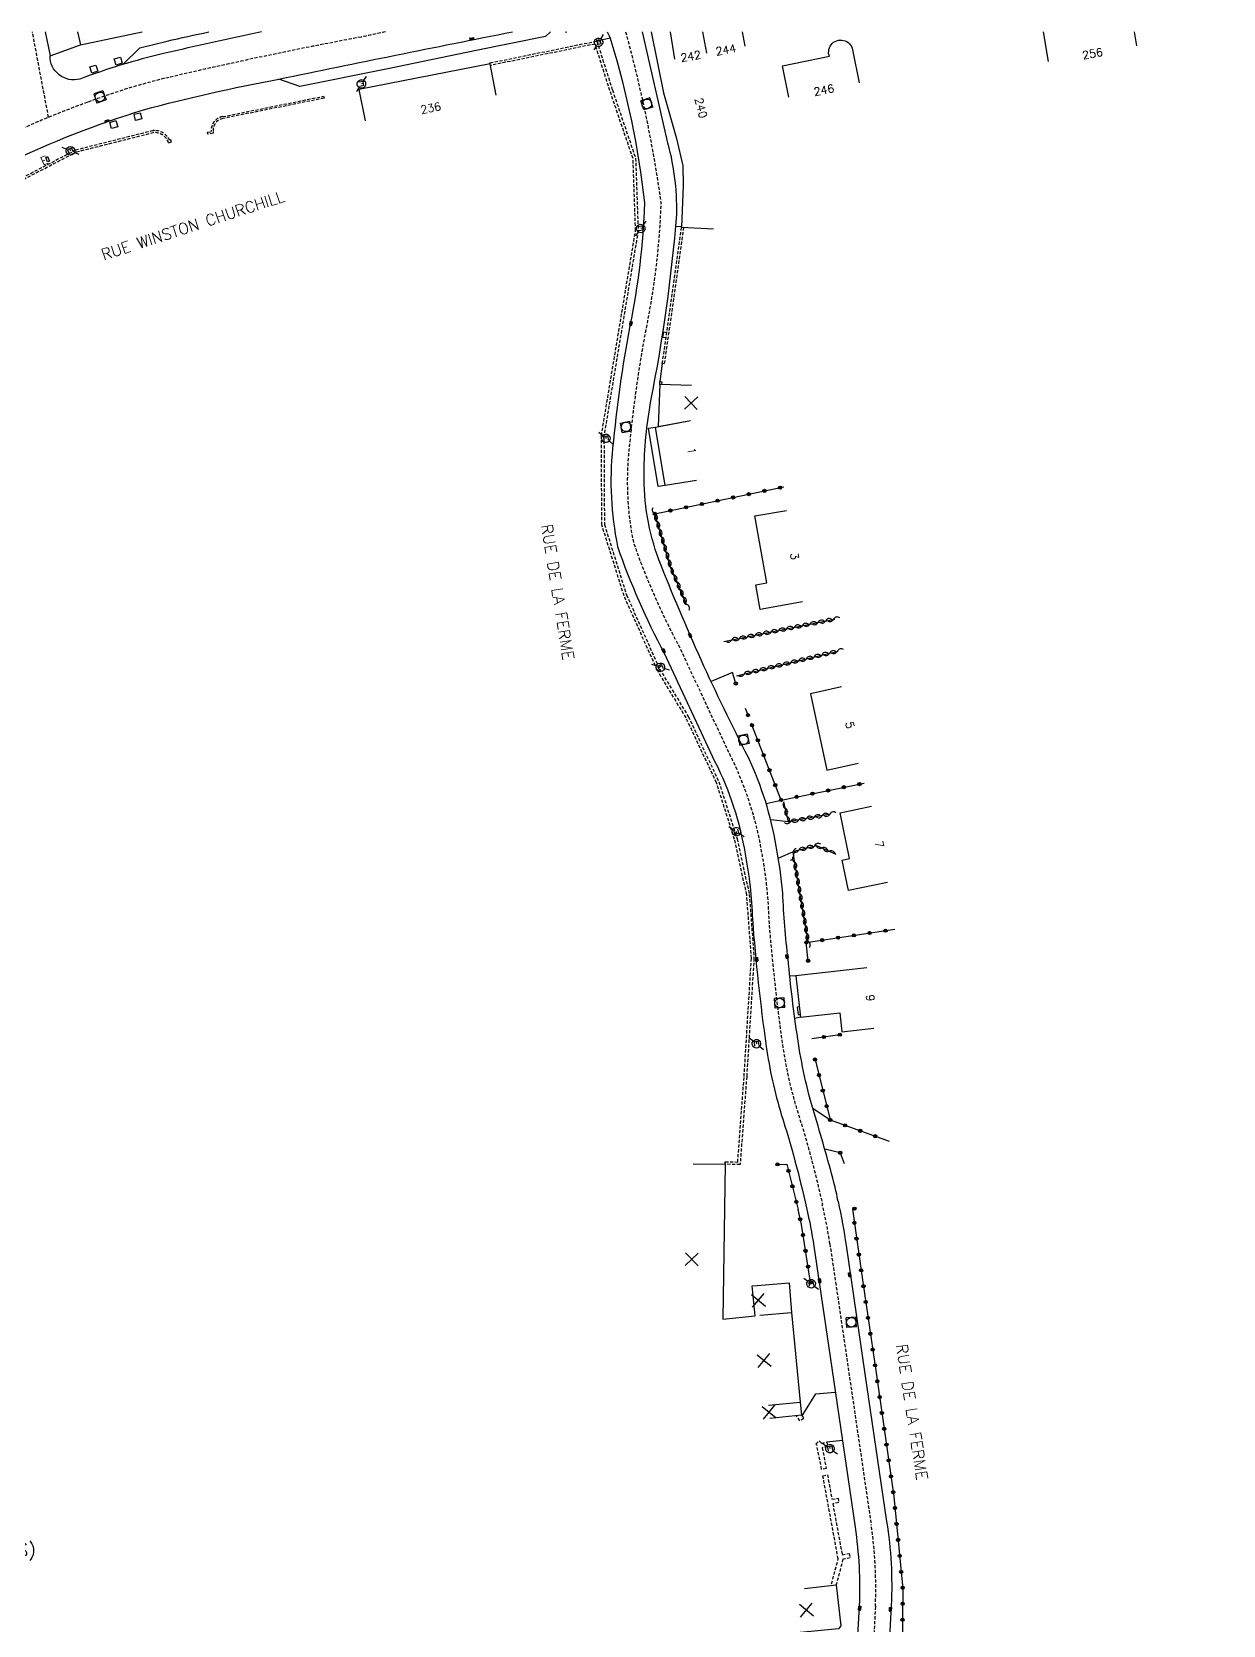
# Model space of a CAD drawing. Header units: millimetres. Extents: x 151000 to 152000, y 127000 to 128000.
# Drawn here: x 151552.2 to 151738.4, y 127751.2 to 128000 of the extents above; entities that cross this region are included whole.
import ezdxf
from ezdxf.enums import TextEntityAlignment as Align

# ---------------------------------------------------------------- set-up
doc = ezdxf.new("R2010")
doc.units = ezdxf.units.MM
doc.linetypes.add('DASHED', pattern=[0.75, 0.5, -0.25])
doc.layers.get('0').update_dxf_attribs({"linetype": 'CONTINUOUS'})
for name, color, linetype in [('W0001', 6, 'DASHED'), ('W0008', 7, 'CONTINUOUS'), ('W0100', 7, 'CONTINUOUS'), ('W0112', 1, 'DASHED'), ('W0310', 3, 'CONTINUOUS'), ('W0322', 7, 'CONTINUOUS'), ('W0334', 7, 'CONTINUOUS'), ('W0400', 7, 'CONTINUOUS'), ('W0420', 7, 'CONTINUOUS'), ('W0471', 7, 'CONTINUOUS'), ('W0980', 7, 'CONTINUOUS'), ('W0984', 7, 'CONTINUOUS'), ('W0989', 7, 'CONTINUOUS'), ('W0991', 7, 'CONTINUOUS'), ('W1102', 7, 'CONTINUOUS')]:
    doc.layers.add(name, color=color, linetype=linetype)
doc.styles.get("Standard").update_dxf_attribs({"font": 'romans.shx', "width": 0.85})

# ---------------------------------------------------------------- blocks, each defined once
blk = doc.blocks.new('t112o')
at = {"color": 0, "linetype": 'Continuous'}
for p, q in [((-0.5, 0.5), (0.5, 0.5)), ((-0.5, -0.5), (-0.5, 0.5)), ((0.5, 0.5), (0.5, -0.5)), ((0.5, -0.5), (-0.5, -0.5))]:
    blk.add_line(p, q, dxfattribs=at)
blk = doc.blocks.new('T420')
for p, q in [((0.75, 0.75), (-0.75, 0.75)), ((-0.75, 0.75), (-0.75, -0.75)), ((0.75, 0.75), (0.75, -0.75)), ((0.75, -0.75), (-0.75, -0.75))]:
    blk.add_line(p, q)
blk.add_ellipse((0, 0), major_axis=(-0.53, 0.53), ratio=1, start_param=3.926991, end_param=10.210176)
blk = doc.blocks.new('T400')
for p, q in [((-0.15, 0.3), (0.15, 0.3)), ((-0.15, -0.25), (-0.15, 0.3)), ((-0.15, 0.15), (0.15, 0.15)), ((-0.15, 0), (0.15, 0)), ((0.15, 0.3), (0.15, -0.25)), ((-0.15, -0.15), (0.15, -0.15)), ((-0.15, -0.25), (-0.15, -0.3)), ((-0.15, -0.3), (0.15, -0.3)), ((0.15, -0.3), (0.15, -0.25))]:
    blk.add_line(p, q)
blk = doc.blocks.new('T471')
for p, q in [((-0.333334, 0.333334), (-0.333334, -0.333334)), ((-0.333334, 0.333334), (0.333334, 0.333334)), ((-0.333334, 0), (0, 0)), ((0.500001, 0.500001), (1.000002, 1.000002)), ((-0.500001, -0.500001), (-1.000002, -1.000002)), ((-0.333334, -0.333334), (0.333334, -0.333334))]:
    blk.add_line(p, q)
blk.add_ellipse((0, 0), major_axis=(0.471405, 0.471405), ratio=1, start_param=5.4977871438, end_param=11.780972451)
blk = doc.blocks.new('t310o')
at = {"color": 0, "linetype": 'Continuous'}
for centre, start, end in [((-0.5, 0.38), 216.8699, 323.1304), ((0.5, -0.37), 36.8699, 143.1303)]:
    blk.add_arc(centre, 0.625, start, end, dxfattribs=at)
blk = doc.blocks.new('t322o')
at = {"color": 0, "linetype": 'Continuous'}
for radius in [0.25, 0.15]:
    blk.add_circle((0, 0), radius, dxfattribs=at)
blk = doc.blocks.new('t991o')
at = {"color": 0, "linetype": 'Continuous'}
for p, q in [((-1, 1), (1, -1)), ((-1, -1), (1, 1))]:
    blk.add_line(p, q, dxfattribs=at)

msp = doc.modelspace()

# ---------------------------------------------------------------- linework, layer by layer
at = {"layer": 'W0001'}
for points in [[(151380.12, 127875.52, 0.000958), (151420.4, 127905.8, 0.001557), (151452.99, 127930.34, -0.032974), (151488, 127952.36, -0.001172), (151504.53, 127961.2, 0.000051), (151527.65, 127973.36, -0.012969), (151546.73, 127983.04, -0.024557), (151560.92, 127989, -0.032571), (151573.67, 127992.89, -0.011484), (151603.68, 127999.19, -0.000807), (151607.47, 128000, -0.000807)], [(151675.73, 127816.83, -0.026941), (151676.91, 127810.71), (151677.81, 127804.71), (151679.99, 127789.87), (151683.37, 127766.82, -0.047425), (151684.03, 127754.05), (151683.16, 127737.86, 0.043624), (151683.57, 127722.37), (151684.37, 127717.27), (151685.67, 127710.4), (151689.21, 127691.69, 0.024697), (151691.92, 127681.19), (151697.12, 127664.95), (151701.69, 127650.59), (151706.95, 127634.29), (151713.12, 127614.95), (151715.53, 127607.35), (151717.62, 127599.6), (151722.62, 127578.73), (151727.26, 127556.75), (151731.41, 127537.18), (151735.42, 127518.16, 0.091609)]]:
    msp.add_lwpolyline(points, format="xyb", dxfattribs=at)
at = {"layer": 'W0001', "flags": 128}
msp.add_lwpolyline([(151554.84, 127986.65), (151552.32, 128000)], dxfattribs=at)
msp.add_lwpolyline([(151644.99, 128000, -0.031858), (151650.51, 127973.38, -0.042059), (151648.17, 127953.59, 0.02245), (151645.52, 127934.73, 0.075198), (151646.21, 127920.3, 0.038951), (151653.31, 127904.1), (151661.27, 127887.12, -0.07395), (151666.2, 127872.05, -0.038919), (151667.36, 127861.58, 0.015772), (151669.5, 127841.91, 0.037458), (151671.77, 127831.67, -0.023269), (151675.75, 127816.88)], format="xyb", dxfattribs=at)
at = {"layer": 'W0008', "flags": 128}
for points in [[(151382.44, 127872.45, 0.002164), (151422.74, 127902.68, 0.001555), (151455.32, 127927.2, -0.032937), (151489.86, 127948.92, -0.001171), (151506.36, 127957.74, 0.000051), (151529.49, 127969.91, -0.012986), (151548.42, 127979.52, -0.037384), (151569.67, 127987.81, -0.020939), (151590.83, 127992.62, -0.002519), (151627.31, 128000, -0.002519)], [(151588.12, 128000, 0.005842), (151572.8, 127996.6, 0.032191), (151559.72, 127992.63, -0.498151), (151555.07, 127996.28)], [(151642.1, 128000, -0.078963), (151642.71, 127998.67, -0.045456), (151647.95, 127973.28, -0.041706), (151645.67, 127954.08, 0.022464), (151642.98, 127934.98, 0.076027), (151643.74, 127919.63, 0.03918), (151651.03, 127902.96), (151658.97, 127886.01, -0.074232), (151663.69, 127871.6, -0.039229), (151664.81, 127861.44, 0.01582), (151666.97, 127841.55, 0.037547), (151669.33, 127830.91, -0.023301), (151673.26, 127816.33)], [(151678.2, 127817.32, 0.020235), (151677.55, 127820.31, 0.007467), (151674.46, 127831.18, -0.037691), (151671.9, 127842.72, -0.014497), (151670.39, 127855.2, -0.019186), (151669.56, 127865.48, 0.021084), (151668.54, 127872.8, 0.068863), (151664.18, 127886.67, -0.025285), (151650.21, 127917.52, -0.093406), (151647.89, 127931.11, -0.044458), (151648.96, 127942.39, 0.028918), (151652.99, 127971.46, 0.076285), (151651.42, 127983.33), (151647.63, 128000)]]:
    msp.add_lwpolyline(points, format="xyb", dxfattribs=at)
at = {"layer": 'W0008'}
for points in [[(151678.2, 127817.32, -0.020304), (151679.44, 127810.46), (151680.17, 127805.45), (151682.4, 127790.43), (151685.78, 127767.35, -0.051758), (151686.51, 127754.24), (151686.14, 127747.17), (151685.62, 127737.04, 0.045784), (151685.96, 127722.91), (151686.74, 127717.94), (151688.05, 127710.99), (151691.6, 127692.19, 0.028048), (151694.44, 127681.52), (151699.41, 127665.93), (151703.62, 127652.84), (151709.49, 127634.59), (151715.54, 127616.4), (151721.61, 127598.16), (151725.55, 127579.35), (151730.2, 127557.37), (151734.35, 127537.8), (151738.37, 127518.72, 0.091917)], [(151673.26, 127816.33, -0.02702), (151674.4, 127810.35), (151675.31, 127804.34), (151677.48, 127789.5), (151680.86, 127766.45, -0.047377), (151681.5, 127754.17), (151680.63, 127738.01, 0.043747), (151681.06, 127722.03), (151681.88, 127716.84), (151683.18, 127709.93), (151686.73, 127691.2, 0.024764), (151689.51, 127680.43), (151694.71, 127664.18), (151699.28, 127649.82), (151704.54, 127633.52), (151710.71, 127614.18), (151713.1, 127606.64), (151715.74, 127596.86), (151719.75, 127578.08), (151724.33, 127556.34), (151728.5, 127536.51), (151733.32, 127513.74, -0.210083)]]:
    msp.add_lwpolyline(points, format="xyb", dxfattribs=at)
at = {"layer": 'W0100'}
for points in [[(151554.3, 128000), (151555.07, 127996.28), (151559.81, 127997.96), (151569.44, 128000)], [(151649.01, 128000), (151650.9, 127990.48), (151652.98, 127983.33), (151653.93, 127979.06), (151653.99, 127975.99), (151653.76, 127969.49), (151658.75, 127969.26)], [(151663.7, 127997.77), (151663.28, 128000)], [(151711.09, 127995.38), (151710.3, 128000)], [(151724.44, 128000), (151724.83, 127997.83)], [(151624.8, 127990.12), (151623.84, 127995.03), (151603.34, 127991.01), (151604.3, 127986.1)], [(151655.32, 127944.75), (151650.33, 127944.94), (151650.09, 127938.37), (151655.13, 127939.31)], [(151656.1, 127929.94), (151651.16, 127929.14), (151649.69, 127938.27), (151654.6, 127939.18)], [(151672.65, 127910.96), (151666.01, 127909.8), (151665.34, 127913.63), (151667.05, 127913.93), (151665.22, 127924.39), (151670.14, 127925.25)], [(151678.76, 127897.69), (151673.87, 127896.63), (151676.46, 127884.7), (151681.34, 127885.76)], [(151685.91, 127867.16), (151679.85, 127865.89), (151678.85, 127870.66), (151680.01, 127870.9), (151678.51, 127878.04), (151683.41, 127879.07)], [(151682.7, 127853.82), (151671.58, 127852.57), (151672.31, 127846.1), (151678.47, 127846.79), (151678.8, 127843.83), (151683.77, 127844.39)], [(151655.56, 127823.21), (151660.56, 127823.14), (151660.19, 127798.93), (151665.26, 127799.47), (151664.8, 127804.16), (151665.58, 127804.22)], [(151665.58, 127804.22), (151670.56, 127804.62), (151670.93, 127799.97), (151672.29, 127785.97), (151672.51, 127783.97), (151667.54, 127783.41)], [(151672.93, 127756.88), (151677.9, 127757.43), (151678.61, 127751.05), (151678.29, 127750.6), (151669.03, 127749.72), (151670.26, 127737.83), (151672.92, 127738.11), (151675.18, 127728.83), (151670.32, 127727.64)]]:
    msp.add_lwpolyline(points, dxfattribs=at)
msp.add_lwpolyline([(151670.49, 127989.81), (151669.51, 127994.71), (151676.84, 127996.19, -1.166185), (151680.5, 127996.92), (151681.49, 127992.02)], format="xyb", dxfattribs=at)
msp.add_lwpolyline([(151554.67, 127980.51), (151554.97, 127979.81), (151554.69, 127979.69), (151554.39, 127980.39)], close=True, dxfattribs=at)
at = {"layer": 'W0112'}
for points in [[(151623.84, 127995.03), (151623.81, 127995.15), (151640.51, 127998.57), (151642.93, 127990.94), (151646.56, 127980.27), (151646.96, 127968.94), (151641.62, 127936.92), (151641.69, 127923.06), (151645.14, 127912.06), (151650.32, 127900.47), (151654.8, 127893.06), (151659.58, 127882.86), (151662.41, 127873.98), (151664.33, 127865.28), (151665.06, 127855.33), (151663.92, 127836.83), (151662.89, 127823.08), (151660.56, 127823.14), (151660.57, 127823.54), (151662.52, 127823.49), (151663.52, 127836.85), (151664.66, 127855.33), (151663.93, 127865.23), (151662.02, 127873.88), (151659.21, 127882.71), (151654.44, 127892.87), (151649.96, 127900.29), (151644.76, 127911.92), (151641.29, 127922.99), (151641.22, 127936.95), (151646.56, 127968.97), (151646.16, 127980.2), (151642.55, 127990.82), (151640.23, 127998.1), (151623.89, 127994.76)], [(151654.06, 127969.47), (151651.04, 127948.14), (151650.74, 127948.18), (151653.76, 127969.49)], [(151650.33, 127944.94), (151650.35, 127945.37), (151650.65, 127945.35), (151650.63, 127944.93)], [(151672.51, 127783.97), (151672.84, 127783.45), (151672.23, 127783.05), (151671.69, 127783.87)], [(151677.19, 127757.62), (151678.22, 127761.49), (151675.82, 127774.5), (151676.54, 127774.64), (151677.24, 127770.82), (151678.19, 127770.99), (151678.3, 127770.29), (151677.37, 127770.12), (151678.84, 127762.15), (151679.94, 127762.35), (151680.09, 127761.69), (151678.97, 127761.46), (151677.9, 127757.43)]]:
    msp.add_lwpolyline(points, dxfattribs=at)
msp.add_lwpolyline([(151597.88, 127989.64), (151582.09, 127986.47, 0.397332), (151580.55, 127984.39), (151580.58, 127984.19), (151579.74, 127984.02), (151579.67, 127984.31), (151580.25, 127984.43), (151580.25, 127984.43, -0.387112), (151582.03, 127986.76), (151597.82, 127989.94)], format="xyb", close=True, dxfattribs=at)
msp.add_lwpolyline([(151532.57, 127967.48), (151543.6, 127973.15), (151559.18, 127981.25), (151571.21, 127984.27, -0.34688), (151573.59, 127982.69), (151574.05, 127982.83), (151573.97, 127983.12), (151573.77, 127983.06, 0.318488), (151571.16, 127984.57), (151559.07, 127981.53), (151543.46, 127973.41), (151532.44, 127967.74)], format="xyb", dxfattribs=at)
msp.add_lwpolyline([(151675.63, 127775.49), (151674.89, 127779.27), (151674.73, 127779.44), (151675.25, 127779.96), (151675.57, 127779.63), (151675.58, 127779.59), (151676.45, 127779.76), (151676.58, 127779.04), (151675.72, 127778.87), (151676.35, 127775.63)], close=True, dxfattribs=at)
at = {"layer": 'W0310'}
for points in [[(151654.53, 127910.58), (151652.09, 127916.3), (151649.57, 127924.73)], [(151660.35, 127904.79), (151677.7, 127908.3)], [(151662.32, 127899.43), (151678.2, 127903.3)], [(151676.94, 127877.84), (151670.45, 127876.62), (151669.73, 127879.76)], [(151673.52, 127857.98), (151672.5, 127864.03), (151671.21, 127871.51), (151671.5, 127872.1), (151674.82, 127872.95), (151677.83, 127871.57)]]:
    msp.add_lwpolyline(points, dxfattribs=at)
at = {"layer": 'W0322'}
for points in [[(151649.57, 127924.73), (151669.72, 127928.94)], [(151662.21, 127898.23), (151661.71, 127899.92)], [(151664.13, 127893.28), (151663.76, 127894.3)], [(151669.29, 127880.03), (151664.62, 127892.04)], [(151669.29, 127880.03), (151682.3, 127882.67)], [(151673.24, 127857.78), (151687.08, 127859.85)], [(151673.52, 127854.92), (151673.24, 127857.78)], [(151678.48, 127843.38), (151674.1, 127842.75)], [(151674.6, 127839.49), (151676.95, 127830.06)], [(151676.95, 127830.06), (151686.16, 127826.75)], [(151678.54, 127824.94), (151679.17, 127823.27)], [(151668.74, 127823.12), (151670.19, 127823.13), (151671.94, 127816.07), (151671.94, 127816.07)], [(151673.91, 127804.68), (151672.46, 127813.74), (151671.94, 127816.07)], [(151680.77, 127816.21), (151680.43, 127816.12), (151682.06, 127804.74), (151684.14, 127790.59), (151686.92, 127771.23), (151688.32, 127756.83), (151688.13, 127737.94), (151687.55, 127724.51), (151689.82, 127712.05), (151693.85, 127690.68), (151694.67, 127686.37), (151695.92, 127682.43), (151701.18, 127665.94), (151705.06, 127653.54), (151711.51, 127634.34), (151716.46, 127619.37), (151722.78, 127600.07), (151723.72, 127596.46)]]:
    msp.add_lwpolyline(points, dxfattribs=at)
at = {"layer": 'W0334'}
msp.add_lwpolyline([(151566.47, 127994.91), (151569.09, 127997.51), (151573.35, 127998.55, -0.002072), (151579.86, 128000, -0.002072)], format="xyb", dxfattribs=at)
for points in [[(151633.29, 128000), (151632.48, 127999.27), (151621.67, 127997.11), (151607.85, 127994.25), (151594.09, 127991.45), (151590.83, 127992.62)], [(151635.62, 128000), (151635.63, 127999.96), (151635.83, 128000)], [(151642.6, 127999.02), (151640.5, 127998.56)], [(151653.76, 127969.55), (151652.83, 127969.6)], [(151651.43, 127953.02), (151650.9, 127953.1), (151650.78, 127952.34), (151651.32, 127952.26)], [(151650.74, 127948.18), (151650.35, 127945.37)], [(151651.16, 127929.14), (151650.07, 127929.01), (151648.59, 127938.13), (151649.69, 127938.27)], [(151661.71, 127899.92), (151658.36, 127898.53)], [(151666.96, 127879.49), (151669.29, 127880.03)], [(151670.45, 127876.62), (151667.68, 127876.91)], [(151668.86, 127870.96), (151671.5, 127872.1)], [(151671.58, 127852.57), (151670.65, 127852.52)], [(151672.12, 127847.72), (151671.83, 127847.69), (151671.95, 127846.52), (151672.26, 127846.55)], [(151672.31, 127846.1), (151671.44, 127845.93)], [(151674.24, 127831.89), (151676.95, 127830.06)], [(151678.54, 127824.94), (151676.12, 127825.49)], [(151672.6, 127783.83), (151674.72, 127787.29), (151677.77, 127787.57)], [(151678.88, 127780.01), (151676.45, 127779.76)]]:
    msp.add_lwpolyline(points, dxfattribs=at)
at = {"layer": 'W1102'}
for p, q in [((151559.38, 128000), (151559.81, 127997.96)), ((151652.7, 127995.75), (151652.01, 128000)), ((151657.7, 127996.65), (151657.08, 128000)), ((151665.95, 127799.57), (151670.93, 127799.97)), ((151667.31, 127785.49), (151672.29, 127785.97))]:
    msp.add_line(p, q, dxfattribs=at)

# ---------------------------------------------------------------- block references
at = {"layer": 'W0112'}
for p, rotation in [((151565.73, 127995.44), 196.2738359558631), ((151561.91, 127994.19), 197.7926858009979), ((151565.02, 127985.52), 107.289040880299), ((151568.8, 127986.77), 194.364186252716)]:
    msp.add_blockref('t112o', p, dxfattribs=dict(at, rotation=rotation))
at = {"layer": 'W0310'}
for p, rotation in [((151649.57, 127924.72), 106.688763858002), ((151649.93, 127923.52), 106.688763858002), ((151650.29, 127922.32), 106.688763858002), ((151650.65, 127921.12), 106.688763858002), ((151651.01, 127919.93), 106.688763858002), ((151651.37, 127918.73), 106.688763858002), ((151651.72, 127917.53), 106.688763858002), ((151652.08, 127916.33), 106.688763858002), ((151652.57, 127915.18), 113.037935220896), ((151653.06, 127914.03), 113.037935220896), ((151653.55, 127912.88), 113.037935220896), ((151654.04, 127911.73), 113.037935220896), ((151654.53, 127910.58), 113.037935220896), ((151677.51, 127908.26), 11.44407621125452), ((151665.26, 127905.78), 11.44407621125452), ((151666.48, 127906.03), 11.44407621125452), ((151667.71, 127906.28), 11.44407621125452), ((151668.93, 127906.52), 11.44407621125452), ((151670.16, 127906.77), 11.44407621125452), ((151671.38, 127907.02), 11.44407621125452), ((151672.61, 127907.27), 11.44407621125452), ((151673.83, 127907.52), 11.44407621125452), ((151675.06, 127907.76), 11.44407621125452), ((151676.28, 127908.01), 11.44407621125452), ((151661.58, 127905.04), 11.44407621125452), ((151662.8, 127905.28), 11.44407621125452), ((151664.03, 127905.53), 11.44407621125452), ((151678.1, 127903.27), 13.68862999527145), ((151668.39, 127900.91), 13.68862999527145), ((151669.6, 127901.2), 13.68862999527145), ((151670.82, 127901.5), 13.68862999527145), ((151672.03, 127901.8), 13.68862999527145), ((151673.25, 127902.09), 13.68862999527145), ((151674.46, 127902.39), 13.68862999527145), ((151675.67, 127902.68), 13.68862999527145), ((151676.89, 127902.98), 13.68862999527145), ((151663.53, 127899.73), 13.68862999527145), ((151664.74, 127900.02), 13.68862999527145), ((151665.96, 127900.32), 13.68862999527145), ((151667.17, 127900.61), 13.68862999527145), ((151669.97, 127878.71), 102.779663284845), ((151670.8, 127876.69), 190.603204786442), ((151670.25, 127877.49), 102.779663284845), ((151672.03, 127876.92), 190.603204786442), ((151673.26, 127877.15), 190.603204786442), ((151674.49, 127877.38), 190.603204786442), ((151675.72, 127877.61), 190.603204786442), ((151676.94, 127877.84), 190.603204786442), ((151671.22, 127871.53), 63.53282330789429), ((151671.42, 127870.3), 99.80087656579012), ((151672.1, 127872.25), 14.334823204916), ((151673.31, 127872.56), 14.334823204916), ((151674.52, 127872.87), 14.334823204916), ((151675.67, 127872.55), 335.388575387466), ((151676.81, 127872.03), 335.388575387466), ((151671.63, 127869.07), 99.80087656579012), ((151671.84, 127867.83), 99.80087656579012), ((151672.06, 127866.6), 99.80087656579012), ((151672.27, 127865.37), 99.80087656579012), ((151672.48, 127864.14), 99.80087656579012), ((151672.69, 127862.91), 99.57245434786385), ((151672.9, 127861.67), 99.57245434786385), ((151673.11, 127860.44), 99.57245434786385), ((151673.31, 127859.21), 99.57245434786385), ((151673.52, 127857.98), 99.57245434786385)]:
    msp.add_blockref('t310o', p, dxfattribs=dict(at, rotation=rotation))
at = {"layer": 'W0322'}
for p, rotation in [((151666.7, 127928.31), 11.7950315781624), ((151669.14, 127928.82), 11.7950315781624), ((151654.46, 127925.75), 11.7950315781624), ((151656.91, 127926.26), 11.7950315781624), ((151659.36, 127926.78), 11.7950315781624), ((151661.8, 127927.29), 11.7950315781624), ((151664.25, 127927.8), 11.7950315781624), ((151649.57, 127924.73), 11.7950315781624), ((151652.01, 127925.24), 11.7950315781624), ((151662.21, 127898.23), 106.416005573995), ((151664.13, 127893.28), 110.138950946589), ((151664.76, 127891.69), 111.233467815215), ((151665.67, 127889.36), 111.233467815215), ((151666.57, 127887.03), 111.233467815215), ((151667.48, 127884.69), 111.233467815215), ((151668.38, 127882.36), 111.233467815215), ((151674.19, 127881.03), 11.44046779142269), ((151676.64, 127881.52), 11.44046779142269), ((151679.09, 127882.02), 11.44046779142269), ((151681.54, 127882.51), 11.44046779142269), ((151669.29, 127880.03), 111.233467815215), ((151671.74, 127880.53), 11.44046779142269), ((151680.66, 127858.89), 8.47998169414485), ((151683.13, 127859.26), 8.47998169414485), ((151685.61, 127859.62), 8.47998169414485), ((151673.24, 127857.78), 8.47998169414485), ((151675.71, 127858.15), 8.47998169414485), ((151678.19, 127858.52), 8.47998169414485), ((151673.52, 127854.92), 95.5016027246104), ((151676, 127843.02), 188.2053438345), ((151678.48, 127843.38), 188.2053438345), ((151674.6, 127839.49), 283.990337981578), ((151675.21, 127837.07), 283.990337981578), ((151675.81, 127834.64), 283.990337981578), ((151676.42, 127832.21), 283.990337981578), ((151676.95, 127830.06), 340.202907088807), ((151679.31, 127829.22), 340.202907088807), ((151681.66, 127828.37), 340.202907088807), ((151684.01, 127827.52), 340.202907088807), ((151678.54, 127824.94), 290.718883275325), ((151668.74, 127823.12), 0.570127837638158), ((151670.45, 127822.11), 284.254596263666), ((151671.07, 127819.69), 284.254596263666), ((151671.68, 127817.27), 284.254596263666), ((151672.28, 127814.54), 102.557219619982), ((151680.74, 127813.99), 278.145678121783), ((151680.77, 127816.21), 194.602079587035), ((151672.73, 127812.08), 99.06452821632261), ((151681.09, 127811.52), 278.145678121783), ((151673.12, 127809.61), 99.06452821632261), ((151681.45, 127809.04), 278.145678121783), ((151673.52, 127807.15), 99.06452821632261), ((151681.8, 127806.57), 278.145678121783), ((151673.91, 127804.68), 99.06452821632261), ((151682.16, 127804.09), 278.365279938742), ((151682.52, 127801.62), 278.365279938742), ((151682.88, 127799.15), 278.365279938742), ((151683.25, 127796.67), 278.365279938742), ((151683.61, 127794.2), 278.365279938742), ((151683.98, 127791.73), 278.365279938742), ((151684.33, 127789.25), 278.168534100942), ((151684.69, 127786.78), 278.168534100942), ((151685.05, 127784.3), 278.168534100942), ((151685.4, 127781.83), 278.168534100942), ((151685.76, 127779.35), 278.168534100942), ((151686.11, 127776.88), 278.168534100942), ((151686.47, 127774.4), 278.168534100942), ((151686.82, 127771.93), 278.168534100942), ((151687.09, 127769.45), 275.528430764288), ((151687.34, 127766.96), 275.528430764288), ((151687.58, 127764.47), 275.528430764288), ((151687.82, 127761.98), 275.528430764288), ((151688.06, 127759.49), 275.528430764288), ((151688.3, 127757), 275.528430764288), ((151688.29, 127754.5), 269.451515621678), ((151688.27, 127752), 269.451515621678)]:
    msp.add_blockref('t322o', p, dxfattribs=dict(at, rotation=rotation))
at = {"layer": 'W0400'}
for p, rotation in [((151620.96, 127998.91), 281.281811006698), ((151563.99, 127986.07), 289.242294634343), ((151645.83, 127954.44), 351.4385888523911), ((151650.95, 127903.36), 28.15491906004506), ((151655.09, 127905.75), 22.25242081502703), ((151665.5, 127855.13), 4.993352237321007), ((151670.22, 127855.59), 5.770515295439029), ((151675.31, 127804.96), 8.319365753290993), ((151680, 127805.91), 8.319365753290993), ((151681.58, 127753.81), 357.031604229558), ((151686.38, 127753.63), 357.031604229558)]:
    msp.add_blockref('T400', p, dxfattribs=dict(at, rotation=rotation))
at = {"layer": 'W0420'}
for p, rotation in [((151562.87, 127989.84), 18.925183301357), ((151648.32, 127988.75), 287.691601372844), ((151645.07, 127938.31), 190.527372120803), ((151663.43, 127889.43), 11.6782855096574), ((151669.06, 127848.33), 274.205129596859), ((151680.27, 127798.46), 274.585660764948)]:
    msp.add_blockref('T420', p, dxfattribs=dict(at, rotation=rotation))
at = {"layer": 'W0471'}
for p, rotation in [((151640.78, 127998.38), 192.214984972189), ((151603.73, 127991.86), 191.662170547044), ((151558.26, 127981.42), 293.214480626383), ((151647.36, 127969.29), 189.038079890021), ((151641.92, 127936.51), 274.923298455863), ((151650.43, 127900.76), 298.154919060045), ((151662.31, 127875.1), 102.779663284845), ((151665.44, 127841.96), 276.806037408729), ((151673.99, 127804.47), 278.319365753291), ((151676.93, 127778.73), 280.127137085823)]:
    msp.add_blockref('T471', p, dxfattribs=dict(at, rotation=rotation))
at = {"layer": 'W0991'}
for p, rotation in [((151655.23, 127942.03), 357.9182743770767), ((151655.33, 127808.29), 359.1367098945144), ((151665.76, 127801.88), 4.585660764318545), ((151666.63, 127792.49), 5.515582866474238), ((151667.43, 127784.43), 6.349412104587913), ((151673.25, 127753.52), 5.486031790618741)]:
    msp.add_blockref('t991o', p, dxfattribs=dict(at, rotation=rotation))

# ---------------------------------------------------------------- texts
at = {"layer": 'W0980'}
msp.add_text('COURCELLES (COURCELLES)', height=2, dxfattribs=at).set_placement((151533.9, 127762.79), align=Align.MIDDLE)
at = {"layer": 'W0984'}
msp.add_text('E', height=1.25, rotation=23.2145, dxfattribs=at).set_placement((151554.17, 127979.9), align=Align.MIDDLE)
at = {"layer": 'W0989'}
for s, rotation, p in [('RUE WINSTON CHURCHILL', 18.0341, (151577.39, 127969.76)), ('RUE DE LA FERME', 279.2264, (151634.38, 127912.51)), ('RUE DE LA FERME', 278.6859, (151689.74, 127784.45))]:
    msp.add_text(s, height=1.75, rotation=rotation, dxfattribs=at).set_placement(p, align=Align.MIDDLE)
at = {"layer": 'W0991'}
for s, rotation, p in [('242', 10.128, (151655.18, 127996.19)), ('244', 10.5869, (151660.67, 127997.2)), ('256', 10.0984, (151717.96, 127996.6)), ('246', 11.3745, (151675.99, 127990.91)), ('236', 11.0863, (151614.55, 127988.11)), ('240', 284.1246, (151656.79, 127988.12)), ('1', 279.1732, (151655.35, 127934.56)), ('3', 279.9399, (151671.4, 127918.11)), ('5', 282.2323, (151680.05, 127891.73)), ('7', 281.8496, (151684.66, 127873.12)), ('9', 276.447, (151683.24, 127849.11))]:
    msp.add_text(s, height=1.25, rotation=rotation, dxfattribs=at).set_placement(p, align=Align.MIDDLE)

doc.saveas('drawing.dxf')
